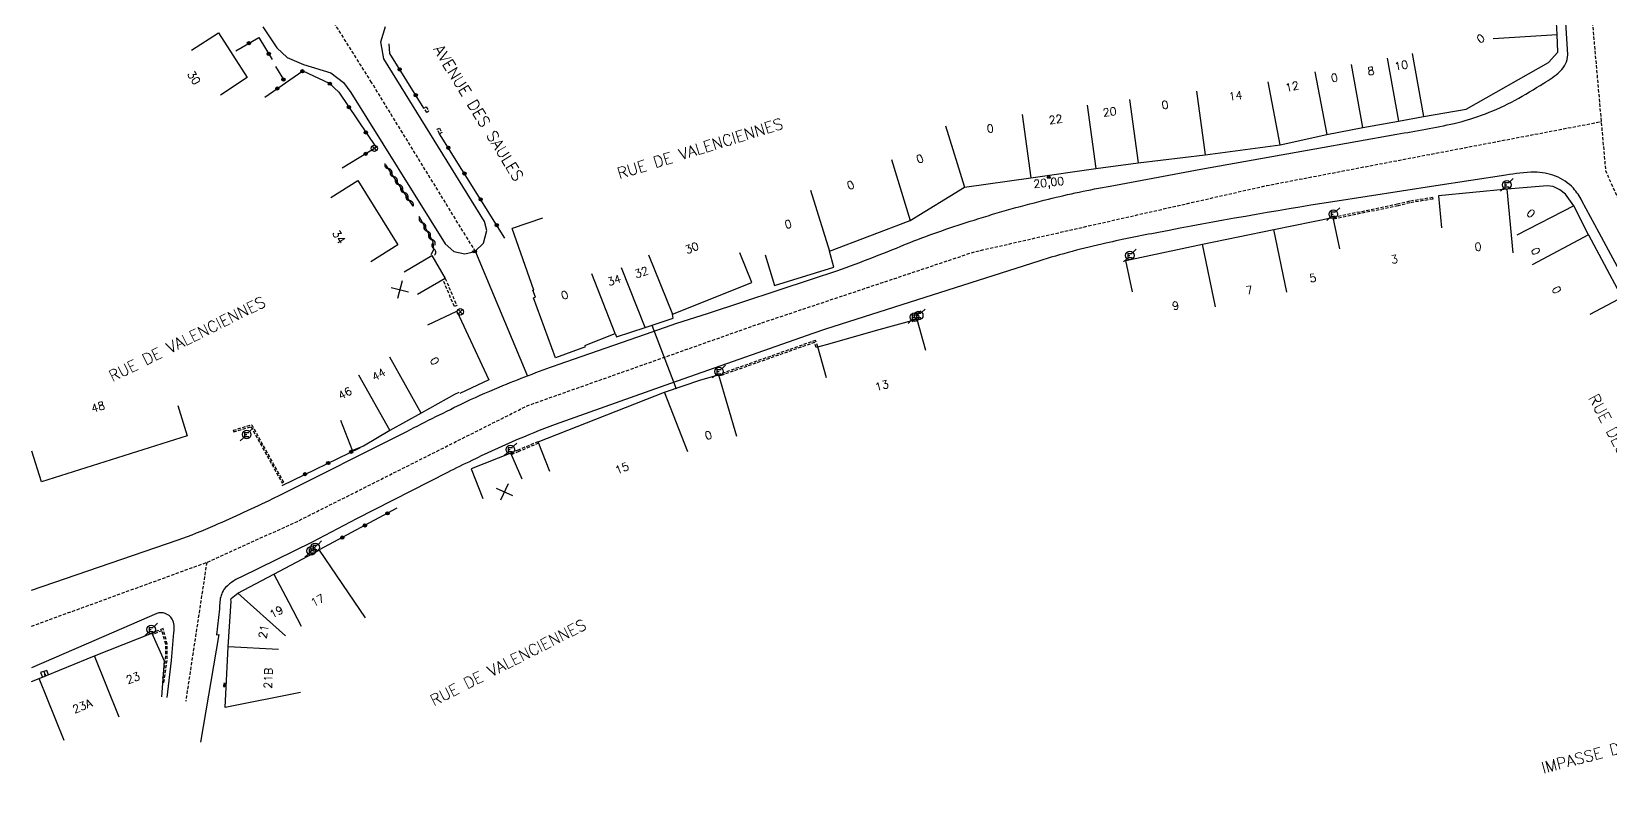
# Model space of a CAD drawing. Header units: millimetres. Extents: x 101000 to 102000, y 121000 to 122001.
# Drawn here: x 101000 to 101246.7, y 121717.5 to 121838.2 of the extents above; entities that cross this region are included whole.
import ezdxf
from ezdxf.enums import TextEntityAlignment as Align

# ---------------------------------------------------------------- set-up
doc = ezdxf.new("R2010")
doc.units = ezdxf.units.MM
doc.linetypes.add('DASHED', pattern=[0.75, 0.5, -0.25])
doc.layers.get('0').update_dxf_attribs({"linetype": 'CONTINUOUS'})
for name, color, linetype in [('W0001', 6, 'DASHED'), ('W0008', 7, 'CONTINUOUS'), ('W0100', 7, 'CONTINUOUS'), ('W0112', 1, 'DASHED'), ('W0310', 3, 'CONTINUOUS'), ('W0322', 7, 'CONTINUOUS'), ('W0400', 7, 'CONTINUOUS'), ('W0469', 7, 'CONTINUOUS'), ('W0471', 7, 'CONTINUOUS'), ('W0851', 7, 'CONTINUOUS'), ('W0984', 7, 'CONTINUOUS'), ('W0989', 7, 'CONTINUOUS'), ('W0991', 7, 'CONTINUOUS'), ('W1102', 7, 'CONTINUOUS')]:
    doc.layers.add(name, color=color, linetype=linetype)
doc.styles.get("Standard").update_dxf_attribs({"font": 'romans.shx', "width": 0.85})

# ---------------------------------------------------------------- blocks, each defined once
blk = doc.blocks.new('t310o')
at = {"color": 0, "linetype": 'Continuous'}
for centre, start, end in [((-0.5, 0.38), 216.8699, 323.1304), ((0.5, -0.37), 36.8699, 143.1303)]:
    blk.add_arc(centre, 0.625, start, end, dxfattribs=at)
blk = doc.blocks.new('t322o')
at = {"color": 0, "linetype": 'Continuous'}
for radius in [0.25, 0.15]:
    blk.add_circle((0, 0), radius, dxfattribs=at)
blk = doc.blocks.new('t991o')
at = {"color": 0, "linetype": 'Continuous'}
for p, q in [((-1, 1), (1, -1)), ((-1, -1), (1, 1))]:
    blk.add_line(p, q, dxfattribs=at)
blk = doc.blocks.new('T471')
for p, q in [((-0.333334, 0.333334), (-0.333334, -0.333334)), ((-0.333334, 0.333334), (0.333334, 0.333334)), ((-0.333334, 0), (0, 0)), ((0.500001, 0.500001), (1.000002, 1.000002)), ((-0.500001, -0.500001), (-1.000002, -1.000002)), ((-0.333334, -0.333334), (0.333334, -0.333334))]:
    blk.add_line(p, q)
blk.add_ellipse((0, 0), major_axis=(0.471405, 0.471405), ratio=1, start_param=5.4977871438, end_param=11.780972451)
blk = doc.blocks.new('T851')
for p, q in [((-0.25, -0.15), (0, 0.32)), ((0, 0.32), (0.25, -0.15)), ((-0.25, -0.15), (0.25, -0.15))]:
    blk.add_line(p, q)
for major_axis in [(-0.106, 0.106), (-0.0354, 0.0354), (-0.0236, 0.0236)]:
    blk.add_ellipse((0, 0), major_axis=major_axis, ratio=1, start_param=3.926991, end_param=10.210176)
blk = doc.blocks.new('T469')
at = {"color": 0, "linetype": 'Continuous', "flags": 128}
for points in [[(-0.35, 0.35), (0.35, -0.35)], [(-0.35, -0.35), (0.35, 0.35)]]:
    blk.add_lwpolyline(points, dxfattribs=at)
at = {"color": 0, "linetype": 'Continuous'}
blk.add_circle((0, 0), 0.5, dxfattribs=at)
blk = doc.blocks.new('T400')
for p, q in [((-0.15, 0.3), (0.15, 0.3)), ((-0.15, -0.25), (-0.15, 0.3)), ((-0.15, 0.15), (0.15, 0.15)), ((-0.15, 0), (0.15, 0)), ((0.15, 0.3), (0.15, -0.25)), ((-0.15, -0.15), (0.15, -0.15)), ((-0.15, -0.25), (-0.15, -0.3)), ((-0.15, -0.3), (0.15, -0.3)), ((0.15, -0.3), (0.15, -0.25))]:
    blk.add_line(p, q)

msp = doc.modelspace()

# ---------------------------------------------------------------- linework, layer by layer
at = {"layer": 'W0001'}
msp.add_line((101027.36, 121755.27), (101024.08, 121733.61), dxfattribs=at)
at = {"layer": 'W0001', "flags": 128}
for points in [[(101250.1, 121807.07), (101245.98, 121816.38), (101245.29, 121824.1), (101239.32, 121891.17), (101233.1, 121957.34), (101231.98, 122000)], [(101000, 121745.32), (101027.36, 121755.27), (101041.54, 121761.68), (101077.45, 121779.73), (101113.83, 121792.58), (101147.32, 121803.77), (101193, 121814.12), (101233.29, 121821.81), (101245.29, 121824.1), (101245.29, 121824.1)]]:
    msp.add_lwpolyline(points, dxfattribs=at)
at = {"layer": 'W0001'}
msp.add_lwpolyline([(101069.37, 121803.78), (101053.12, 121830.22), (101032.44, 121863.13), (101017.51, 121887.13), (101003.86, 121908.89), (101000, 121915.07)], dxfattribs=at)
at = {"layer": 'W0008'}
for p, q in [((101069.37, 121803.78), (101077.49, 121784.35)), ((101096.92, 121792.3), (101100.72, 121782.39))]:
    msp.add_line(p, q, dxfattribs=at)
at = {"layer": 'W0008', "flags": 128}
for points in [[(101000, 121750.95), (101022.88, 121758.78, 0.0199), (101028.66, 121761.07, 0.0092), (101037.68, 121765.22), (101038.78, 121765.75), (101058.09, 121775.44, -0.0049), (101067.13, 121780, -0.0127), (101073.08, 121782.65, -0.0144), (101082.26, 121786.15), (101095.9, 121790.93), (101100.82, 121792.6), (101105.6, 121794.14), (101121.99, 121799.55), (101125.81, 121800.8, 0.0136), (101137.25, 121805.23, -0.0166), (101147.28, 121808.73, -0.0166), (101158.87, 121811.99, -0.014), (101168.51, 121814.04), (101182.71, 121816.67), (101200.51, 121819.82), (101213.33, 121822.14, 0.0153), (101222.28, 121823.81, 0.0641), (101231.79, 121827.43, 0.0117), (101236.26, 121830.09, 0.0667), (101238.82, 121831.95, 0.2034), (101240.02, 121834.52), (101239, 121851.41)], [(101244.95, 121806.74), (101242.24, 121811.73, 0.0615), (101240.89, 121813.69, 0.1124), (101238.11, 121815.58, 0.0907), (101234.79, 121816.2, 0.0402), (101230.34, 121815.72), (101219.39, 121814.09), (101203.29, 121811.58, 0.0085), (101176.06, 121806.79, 0.0079), (101167.86, 121805.12, 0.022), (101157.38, 121802.31), (101124.07, 121791.71), (101122.06, 121791.02), (101098.94, 121782.88), (101081.81, 121776.8, 0.0254), (101068.77, 121771.16, 0.007), (101064.99, 121769.32), (101050.76, 121762.08), (101043.83, 121758.45), (101032.69, 121752.95, 0.1284), (101030.04, 121751.02, 0.1183), (101029.42, 121749.15, -0.0006), (101029.34, 121748), (101028.89, 121743.98), (101029.24, 121744.02), (101026.4, 121727.18), (101026.4, 121727.18)], [(101320.51, 121631.13, -0.068845), (101319.56, 121633.74, -0.0081), (101316.66, 121644.18, -0.0064), (101314.28, 121653.84), (101309.35, 121674.91), (101308.07, 121680.08, 0.0134), (101304.31, 121692.27, 0.027), (101298.44, 121706.45, 0.0118), (101295.3, 121712.7), (101278.38, 121744.39), (101270.14, 121759.69), (101261.24, 121776.39), (101252.47, 121792.72), (101244.95, 121806.74)], [(101021.17, 121734.15), (101021.84, 121739.95), (101022.25, 121744.33, 0.1534), (101021.97, 121746.42, 0.1745), (101020.87, 121747.3, 0.1854), (101019.55, 121747.29), (101008.54, 121742.52), (101000, 121738.81)]]:
    msp.add_lwpolyline(points, format="xyb", dxfattribs=at)
at = {"layer": 'W0008'}
msp.add_lwpolyline([(101036.15, 121838.91), (101038.31, 121835.63), (101039.93, 121834.08), (101042.51, 121833), (101046.78, 121831.71), (101048.74, 121830.21), (101049.9, 121828.65), (101064.62, 121805.02), (101066, 121803.83), (101067.68, 121803.45), (101069.23, 121803.8), (101070.61, 121805.13), (101071.11, 121807.08), (101070.76, 121808.49), (101055.04, 121833.89), (101054.58, 121836.53), (101055.32, 121838.96)], dxfattribs=at)
at = {"layer": 'W0100'}
for p, q in [((101079.83, 121809.03), (101075.11, 121807.39)), ((101001.89, 121738.23), (101002.18, 121737.53)), ((101002.18, 121737.53), (101001.97, 121737.74)), ((101002.18, 121737.53), (101002.19, 121737.83))]:
    msp.add_line(p, q, dxfattribs=at)
at = {"layer": 'W0100', "flags": 128}
for points in [[(101114.62, 121803.31), (101116.09, 121798.53), (101125.33, 121801.38), (101124.65, 121803.84), (101137.29, 121808.63), (101145.75, 121813.88), (101156.14, 121815.32), (101166.26, 121816.75), (101172.89, 121817.64), (101183.35, 121818.92), (101195.1, 121820.49), (101202.38, 121822.06), (101207.99, 121823.15), (101213.55, 121824.15), (101217.49, 121824.88), (101224.16, 121826.04), (101237.02, 121833.3), (101238.48, 121834.93), (101238.36, 121837.7), (101238.09, 121842.36)], [(101243.28, 121806.43), (101240.98, 121810.93), (101239.67, 121812.75), (101238.77, 121813.44), (101237.72, 121813.95), (101236.79, 121814.06), (101230.54, 121813.54), (101219.82, 121812.5), (101220.3, 121807.52), (101220.3, 121807.52)], [(101171.99, 121797.5), (101170.98, 121802.4), (101182.96, 121804.97), (101194.12, 121807.26), (101203.32, 121809.11), (101204.34, 121804.21), (101204.34, 121804.21)], [(101086.45, 121789.13), (101091.2, 121791.01), (101091.37, 121790.51), (101095.88, 121791.96), (101100.26, 121793.42), (101100.12, 121794.01), (101112.52, 121798.97), (101110.66, 121803.61), (101110.66, 121803.61)], [(101124.18, 121784.11), (101122.84, 121788.92), (101124.77, 121789.47), (101131.86, 121791.47), (101138.3, 121793.23), (101139.65, 121788.42), (101139.65, 121788.42)], [(101080.95, 121769.46), (101079.13, 121774.11), (101098.91, 121781.85), (101104.56, 121783.76), (101107.35, 121784.58), (101110.16, 121774.98), (101110.16, 121774.98)], [(101066.75, 121781.8), (101066.08, 121781.5), (101060.85, 121778.59), (101055.99, 121775.85), (101051.86, 121773.44), (101050.12, 121772.75), (101048.34, 121777.43), (101048.34, 121777.43)], [(101022.83, 121779.79), (101024.33, 121775.02), (101001.54, 121767.85), (101000.03, 121772.62), (101000.03, 121772.62)], [(101076.65, 121768.26), (101074.87, 121772.34), (101068.67, 121769.88), (101070.52, 121765.24), (101070.52, 121765.24)], [(101000, 121736.65), (101001.17, 121737.12), (101009.85, 121740.67), (101018.77, 121744.21), (101020.73, 121739.89), (101020.32, 121734.27), (101020.32, 121734.27), (101020.32, 121734.27)], [(101029.98, 121735.89), (101030.21, 121735.89), (101030.26, 121736.36), (101030.03, 121736.36), (101029.98, 121735.89), (101029.98, 121735.89)]]:
    msp.add_lwpolyline(points, dxfattribs=at)
at = {"layer": 'W0100'}
for points in [[(101024.99, 121835.23), (101029.19, 121837.95), (101033.7, 121830.96), (101029.5, 121828.25)], [(101046.74, 121812.23), (101050.97, 121814.88), (101057.24, 121804.87), (101053, 121802.22)], [(101086.54, 121788.92), (101081.84, 121787.2), (101078.42, 121796.57), (101078.74, 121796.7), (101078.34, 121797.75), (101078.46, 121797.77), (101075.11, 121807.39)], [(101243.28, 121806.43), (101248.18, 121797.28), (101247.87, 121796.3), (101243.45, 121793.97)], [(101058.21, 121800.66), (101062.52, 121803.2), (101064.63, 121799.62), (101060.32, 121797.08)], [(101061.89, 121792.35), (101066.42, 121794.48), (101071.46, 121783.75), (101066.93, 121781.62)], [(101002.64, 121737.72), (101002.37, 121738.4), (101001.42, 121738.06), (101001.72, 121737.34)]]:
    msp.add_lwpolyline(points, dxfattribs=at)
at = {"layer": 'W0100', "flags": 128}
msp.add_lwpolyline([(101042.04, 121734.95), (101030.23, 121732.63), (101030.72, 121742.06), (101031.16, 121749.23, -0.1898), (101031.2, 121749.64), (101032.24, 121750.47), (101037.85, 121753.44), (101044.96, 121757.16), (101052.14, 121746.61), (101052.14, 121746.61)], format="xyb", dxfattribs=at)
at = {"layer": 'W0112'}
for p, q in [((101061.3, 121826.2), (101061.63, 121826.42)), ((101061.74, 121825.51), (101061.3, 121826.2)), ((101063.37, 121822.9), (101063.72, 121823.09)), ((101063.75, 121822.19), (101063.37, 121822.9)), ((101213.44, 121811.18), (101203.32, 121809.11)), ((101213.5, 121810.94), (101203.37, 121808.86)), ((101215.3, 121811.65), (101213.44, 121811.18)), ((101215.36, 121811.41), (101213.5, 121810.94)), ((101218.9, 121812.24), (101215.3, 121811.65)), ((101218.94, 121812), (101215.36, 121811.41)), ((101218.9, 121812.24), (101218.94, 121812)), ((101064.63, 121799.62), (101066.43, 121795.37)), ((101066.43, 121795.37), (101066.06, 121795.22)), ((101122.5, 121789.94), (101107.35, 121784.58)), ((101122.34, 121789.62), (101107.42, 121784.34)), ((101122.6, 121788.84), (101122.34, 121789.62)), ((101122.84, 121788.92), (101122.5, 121789.94)), ((101122.84, 121788.92), (101122.6, 121788.84)), ((101031.5, 121775.9), (101034.39, 121776.76)), ((101031.5, 121775.9), (101031.58, 121775.66)), ((101031.58, 121775.66), (101034.27, 121776.46)), ((101034.27, 121776.46), (101039.15, 121767.65)), ((101034.39, 121776.76), (101039.37, 121767.77)), ((101079.13, 121774.11), (101076.02, 121772.81)), ((101079.22, 121773.88), (101076.12, 121772.58)), ((101076.02, 121772.81), (101074.87, 121772.34)), ((101076.12, 121772.58), (101074.97, 121772.11)), ((101039.37, 121767.77), (101039.15, 121767.65)), ((101020.54, 121744.94), (101018.77, 121744.21)), ((101020.37, 121744.6), (101018.87, 121743.98)), ((101020.96, 121742.51), (101020.37, 121744.6)), ((101021.21, 121742.51), (101020.54, 121744.94)), ((101020.95, 121740.2), (101020.96, 121742.51)), ((101021.2, 121740.2), (101021.21, 121742.51)), ((101020.53, 121737.19), (101020.95, 121740.2)), ((101020.69, 121736.5), (101021.2, 121740.2)), ((101020.69, 121736.5), (101020.48, 121736.51))]:
    msp.add_line(p, q, dxfattribs=at)
for points in [[(101061.63, 121826.42), (101062.07, 121825.73), (101061.74, 121825.51)], [(101063.72, 121823.09), (101064.1, 121822.38), (101063.75, 121822.19)], [(101066.06, 121795.22), (101064.26, 121799.46), (101064.63, 121799.62)]]:
    msp.add_lwpolyline(points, dxfattribs=at)
at = {"layer": 'W0310'}
msp.add_line((101059.62, 121810.9), (101055.37, 121817.32), dxfattribs=at)
msp.add_lwpolyline([(101062.45, 121803.33), (101062.86, 121804.12), (101062.74, 121805.3), (101060.57, 121809.26)], dxfattribs=at)
at = {"layer": 'W0322'}
for p, q in [((101038.13, 121832.71), (101039.5, 121830.43)), ((101073.94, 121805.92), (101063.75, 121822.19)), ((101039.13, 121767.29), (101051.38, 121773.23)), ((101057.07, 121763.71), (101045.03, 121757.26))]:
    msp.add_line(p, q, dxfattribs=at)
for points in [[(101031.9, 121835.16), (101035.49, 121837.21), (101037.6, 121833.8)], [(101061.29, 121826.2), (101055.97, 121834.71), (101055.86, 121836.25)], [(101036.43, 121827.93), (101042.38, 121832), (101046.5, 121830.1), (101048.01, 121828.67), (101053.82, 121820.04), (101048.54, 121816.84)]]:
    msp.add_lwpolyline(points, dxfattribs=at)
at = {"layer": 'W1102'}
for p, q in [((101228.38, 121837.05), (101238.36, 121837.7)), ((101207.99, 121823.15), (101206.23, 121832.99)), ((101211.79, 121834), (101213.55, 121824.15)), ((101215.73, 121834.72), (101217.49, 121824.88)), ((101195.1, 121820.49), (101193.23, 121830.31)), ((101200.5, 121831.88), (101202.38, 121822.06)), ((101171.56, 121827.55), (101172.89, 121817.64)), ((101182.03, 121828.83), (101183.35, 121818.92)), ((101154.77, 121825.23), (101156.14, 121815.32)), ((101164.93, 121826.66), (101166.26, 121816.75)), ((101142.8, 121823.44), (101145.75, 121813.88)), ((101134.34, 121818.19), (101137.29, 121808.63)), ((101121.7, 121813.4), (101124.65, 121803.84)), ((101231.51, 121803.59), (101230.54, 121813.54)), ((101240.98, 121810.93), (101232.08, 121806.38)), ((101196.15, 121797.47), (101194.12, 121807.26)), ((101243.28, 121806.43), (101234.47, 121801.71)), ((101096.41, 121803.3), (101100.12, 121794.01)), ((101185, 121795.18), (101182.96, 121804.97)), ((101091.2, 121791.01), (101087.52, 121800.31)), ((101095.88, 121791.96), (101092.19, 121801.28)), ((101051.08, 121784.56), (101055.99, 121775.85)), ((101102.55, 121772.53), (101098.91, 121781.85)), ((101032.24, 121750.47), (101039.67, 121743.79)), ((101038.59, 121741.65), (101030.72, 121742.06)), ((101013.71, 121731.09), (101009.85, 121740.67)), ((101005.07, 121727.44), (101001.17, 121737.12))]:
    msp.add_line(p, q, dxfattribs=at)
at = {"layer": 'W1102', "flags": 128}
for points in [[(101060.85, 121778.59), (101058.42, 121782.96), (101055.98, 121787.33), (101055.98, 121787.33)], [(101037.85, 121753.44), (101040.17, 121749.01), (101042.1, 121745.32), (101042.1, 121745.32)]]:
    msp.add_lwpolyline(points, dxfattribs=at)

# ---------------------------------------------------------------- block references
at = {"layer": 'W0310'}
for p, rotation in [((101055.76, 121816.74), 123.500187583173), ((101056.59, 121815.49), 123.500187583173), ((101057.41, 121814.24), 123.500187583173), ((101058.24, 121812.99), 123.500187583173), ((101059.07, 121811.73), 123.500187583173), ((101061.09, 121808.3), 118.8303142869643), ((101061.81, 121806.99), 118.8303142869643), ((101062.54, 121805.67), 118.8303142869643), ((101062.85, 121804.23), 95.60033898500264)]:
    msp.add_blockref('t310o', p, dxfattribs=dict(at, rotation=rotation))
at = {"layer": 'W0322'}
for p, rotation in [((101033.96, 121836.34), 29.73290162789582), ((101037.06, 121834.67), 301.7188082803462), ((101057.52, 121832.24), 121.973934397358), ((101039.35, 121830.67), 300.9970215532132), ((101042.31, 121831.96), 34.44450292704936), ((101046.6, 121830.01), 316.4767991710864), ((101038.39, 121829.27), 34.44450292704936), ((101060.03, 121828.21), 121.973934397358), ((101049.58, 121826.35), 303.9560926219613), ((101052.23, 121822.41), 303.9560926219613), ((101065.12, 121820.01), 122.0597397305412), ((101052.2, 121819.06), 211.249828101336), ((101067.64, 121815.98), 122.0597397305412), ((101070.16, 121811.96), 122.0597397305412), ((101072.68, 121807.93), 122.0597397305412), ((101046.33, 121770.78), 25.88731570904297), ((101049.93, 121772.53), 25.88731570904297), ((101042.73, 121769.04), 25.88731570904297), ((101052.08, 121761.04), 208.1808615258082), ((101055.6, 121762.92), 208.1808615258082), ((101048.55, 121759.15), 208.1808615258082)]:
    msp.add_blockref('t322o', p, dxfattribs=dict(at, rotation=rotation))
at = {"layer": 'W0400', "rotation": 102.6589422225952}
msp.add_blockref('T400', (101069.23, 121803.8), dxfattribs=at)
at = {"layer": 'W0469'}
for p in [(101053.56, 121819.93), (101066.99, 121794.39)]:
    msp.add_blockref('T469', p, dxfattribs=at)
at = {"layer": 'W0471'}
for p in [(101230.51, 121814.23), (101203.39, 121809.65), (101171.61, 121803.19), (101137.94, 121793.57), (101138.61, 121793.83), (101107.41, 121785.07), (101033.61, 121775.24), (101074.8, 121772.9), (101044.31, 121757.62), (101043.69, 121757.07), (101018.68, 121744.79)]:
    msp.add_blockref('T471', p, dxfattribs=at)
at = {"layer": 'W0851'}
msp.add_blockref('T851', (101158.95, 121815.44), dxfattribs=at)
at = {"layer": 'W0991'}
for p, rotation in [((101057.54, 121797.85), 300.5542296507514), ((101073.86, 121766.27), 290.8528064288026)]:
    msp.add_blockref('t991o', p, dxfattribs=dict(at, rotation=rotation))

# ---------------------------------------------------------------- texts
at = {"layer": 'W0984'}
msp.add_text('20,00', height=1.25, rotation=6.2654, dxfattribs=at).set_placement((101158.94, 121814.41), align=Align.MIDDLE)
at = {"layer": 'W0989'}
for s, rotation, p in [('AVENUE DES SAULES', 301.5755, (101069.85, 121825.45)), ('RUE DE VALENCIENNES', 17.1356, (101104.46, 121819.91)), ('RUE DE VALENCIENNES', 26.2852, (101024.3, 121790.16)), ('RUE DES WAGNONS', 298.1658, (101249.31, 121771.38)), ('RUE DE VALENCIENNES', 26.8099, (101074.47, 121739.66)), ('IMPASSE DES ARCHERS', 14.6682, (101249.17, 121726.6))]:
    msp.add_text(s, height=1.75, rotation=rotation, dxfattribs=at).set_placement(p, align=Align.MIDDLE)
at = {"layer": 'W0991'}
for s, rotation, p in [('0', 29.4417, (101226.41, 121837.07)), ('8', 10.2084, (101209.26, 121832.02)), ('10', 10.4162, (101213.99, 121832.87)), ('30', 302.857, (101025.37, 121830.94)), ('12', 12.1791, (101196.95, 121829.58)), ('0', 11.0154, (101203.56, 121830.95)), ('14', 7.6066, (101188.1, 121828.13)), ('22', 8.0352, (101160.01, 121824.45)), ('20', 7.672, (101168.44, 121825.62)), ('0', 6.9598, (101177.09, 121826.72)), ('0', 7.8747, (101149.78, 121823.02)), ('0', 20.7442, (101138.79, 121818.29)), ('0', 20.7442, (101127.96, 121814.18)), ('0', 321.0295, (101234.27, 121809.77)), ('0', 17.112, (101118.21, 121808.08)), ('34', 302.0283, (101048.02, 121806.09)), ('30', 21.8141, (101103.16, 121804.38)), ('3', 10.3785, (101212.93, 121802.6)), ('0', 5.5406, (101226, 121804.56)), ('0', 296.6213, (101235.02, 121803.86)), ('32', 18.382, (101095.28, 121800.57)), ('5', 9.8409, (101200.2, 121799.69)), ('34', 17.8546, (101091.02, 121799.33)), ('7', 11.5852, (101190.25, 121797.79)), ('0', 297.8598, (101238.28, 121797.82)), ('0', 21.59, (101083.29, 121797.02)), ('9', 12.1144, (101178.75, 121795.37)), ('44', 29.4226, (101054.24, 121784.62)), ('0', 301.6082, (101062.97, 121786.71)), ('13', 15.5761, (101132.85, 121782.89)), ('46', 28.839, (101048.97, 121781.69)), ('48', 17.4807, (101010.38, 121779.54)), ('0', 17.9334, (101105.75, 121775.12)), ('15', 22.0215, (101092.25, 121769.98)), ('17', 27.6317, (101044.69, 121749.34)), ('19', 27.8457, (101038.24, 121747.53)), ('21', 79.799, (101036.23, 121744.46)), ('21B', 87.0357, (101036.97, 121737.18)), ('23', 20.1846, (101015.84, 121737.22)), ('23A', 22.2173, (101007.93, 121732.83))]:
    msp.add_text(s, height=1.25, rotation=rotation, dxfattribs=at).set_placement(p, align=Align.MIDDLE)

doc.saveas('drawing.dxf')
